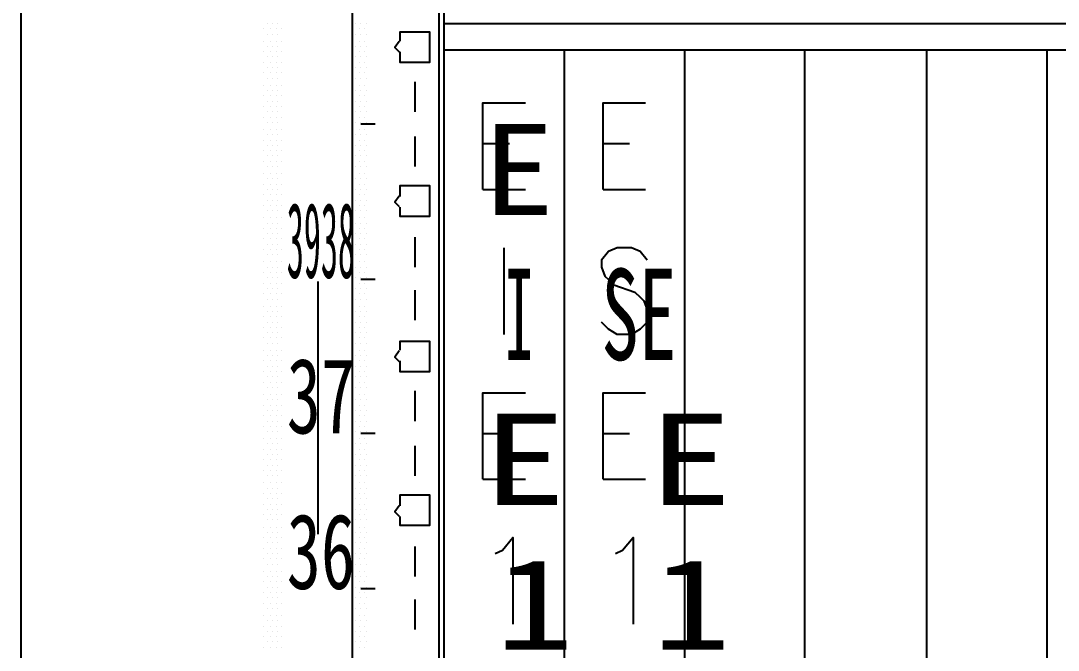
# Model space of a CAD drawing. Header units: metres. Extents: x 17 to 1264, y 17 to 859.
# Drawn here: x 87.8 to 172.3, y 569 to 620.3 of the extents above; entities that cross this region are included whole.
import ezdxf

# ---------------------------------------------------------------- set-up
doc = ezdxf.new("R2010")
doc.units = ezdxf.units.M
for name, color, linetype in [('LINES', 7, 'Continuous'), ('POLYLINES', 4, 'Continuous'), ('RECTS', 7, 'Continuous'), ('TEXTS', 3, 'Continuous')]:
    doc.layers.add(name, color=color, linetype=linetype)

msp = doc.modelspace()

# ---------------------------------------------------------------- linework, layer by layer
at = {"layer": 'LINES'}
for p, q in [((87.762, 830.448), (87.762, 45.216)), ((87.762, 830.448), (87.762, 45.216)), ((122.25, 132.48), (122.25, 727.92)), ((107.562, 619.632), (107.562, 619.632)), ((107.85, 620.064), (107.85, 620.064)), ((108.138, 619.632), (108.138, 619.632)), ((108.282, 620.064), (108.282, 620.064)), ((108.57, 619.632), (108.57, 619.632)), ((108.714, 620.064), (108.714, 620.064)), ((109.002, 619.632), (109.002, 619.632)), ((114.762, 619.632), (114.762, 619.632)), ((115.05, 620.064), (115.05, 620.064)), ((115.338, 619.632), (115.338, 619.632)), ((115.482, 620.064), (115.482, 620.064)), ((115.77, 619.632), (115.77, 619.632)), ((115.914, 620.064), (115.914, 620.064)), ((107.85, 619.2), (107.85, 619.2)), ((108.282, 619.2), (108.282, 619.2)), ((108.714, 619.2), (108.714, 619.2)), ((115.05, 619.2), (115.05, 619.2)), ((115.482, 619.2), (115.482, 619.2)), ((115.914, 619.2), (115.914, 619.2)), ((107.562, 618.624), (107.562, 618.624)), ((107.85, 618.192), (107.85, 618.192)), ((108.138, 618.624), (108.138, 618.624)), ((108.282, 618.192), (108.282, 618.192)), ((108.57, 618.624), (108.57, 618.624)), ((108.714, 618.192), (108.714, 618.192)), ((109.002, 618.624), (109.002, 618.624)), ((114.762, 618.624), (114.762, 618.624)), ((115.05, 618.192), (115.05, 618.192)), ((115.338, 618.624), (115.338, 618.624)), ((115.482, 618.192), (115.482, 618.192)), ((115.77, 618.624), (115.77, 618.624)), ((115.914, 618.192), (115.914, 618.192)), ((107.562, 617.76), (107.562, 617.76)), ((107.85, 617.328), (107.85, 617.328)), ((108.138, 617.76), (108.138, 617.76)), ((108.282, 617.328), (108.282, 617.328)), ((108.57, 617.76), (108.57, 617.76)), ((108.714, 617.328), (108.714, 617.328)), ((109.002, 617.76), (109.002, 617.76)), ((114.762, 617.76), (114.762, 617.76)), ((115.05, 617.328), (115.05, 617.328)), ((115.338, 617.76), (115.338, 617.76)), ((115.482, 617.328), (115.482, 617.328)), ((115.77, 617.76), (115.77, 617.76)), ((115.914, 617.328), (115.914, 617.328)), ((107.562, 616.896), (107.562, 616.896)), ((107.85, 616.464), (107.85, 616.464)), ((108.138, 616.896), (108.138, 616.896)), ((108.282, 616.464), (108.282, 616.464)), ((108.57, 616.896), (108.57, 616.896)), ((108.714, 616.464), (108.714, 616.464)), ((109.002, 616.896), (109.002, 616.896)), ((114.762, 616.896), (114.762, 616.896)), ((115.05, 616.464), (115.05, 616.464)), ((115.338, 616.896), (115.338, 616.896)), ((115.482, 616.464), (115.482, 616.464)), ((115.77, 616.896), (115.77, 616.896)), ((115.914, 616.464), (115.914, 616.464)), ((107.562, 616.032), (107.562, 616.032)), ((107.85, 615.6), (107.85, 615.6)), ((108.138, 616.032), (108.138, 616.032)), ((108.282, 615.6), (108.282, 615.6)), ((108.57, 616.032), (108.57, 616.032)), ((108.714, 615.6), (108.714, 615.6)), ((109.002, 616.032), (109.002, 616.032)), ((114.762, 616.032), (114.762, 616.032)), ((115.05, 615.6), (115.05, 615.6)), ((115.338, 616.032), (115.338, 616.032)), ((115.482, 615.6), (115.482, 615.6)), ((115.77, 616.032), (115.77, 616.032)), ((115.914, 615.6), (115.914, 615.6)), ((107.562, 615.024), (107.562, 615.024)), ((107.85, 614.592), (107.85, 614.592)), ((108.138, 615.024), (108.138, 615.024)), ((108.282, 614.592), (108.282, 614.592)), ((108.57, 615.024), (108.57, 615.024)), ((108.714, 614.592), (108.714, 614.592)), ((109.002, 615.024), (109.002, 615.024)), ((114.762, 615.024), (114.762, 615.024)), ((115.05, 614.592), (115.05, 614.592)), ((115.338, 615.024), (115.338, 615.024)), ((115.482, 614.592), (115.482, 614.592)), ((115.77, 615.024), (115.77, 615.024)), ((115.914, 614.592), (115.914, 614.592)), ((119.874, 615.312), (119.874, 612.864)), ((107.562, 614.16), (107.562, 614.16)), ((107.85, 613.728), (107.85, 613.728)), ((108.138, 614.16), (108.138, 614.16)), ((108.282, 613.728), (108.282, 613.728)), ((108.57, 614.16), (108.57, 614.16)), ((108.714, 613.728), (108.714, 613.728)), ((109.002, 614.16), (109.002, 614.16)), ((114.762, 614.16), (114.762, 614.16)), ((115.05, 613.728), (115.05, 613.728)), ((115.338, 614.16), (115.338, 614.16)), ((115.482, 613.728), (115.482, 613.728)), ((115.77, 614.16), (115.77, 614.16)), ((115.914, 613.728), (115.914, 613.728)), ((107.562, 613.296), (107.562, 613.296)), ((107.85, 612.864), (107.85, 612.864)), ((108.138, 613.296), (108.138, 613.296)), ((108.282, 612.864), (108.282, 612.864)), ((108.57, 613.296), (108.57, 613.296)), ((108.714, 612.864), (108.714, 612.864)), ((109.002, 613.296), (109.002, 613.296)), ((114.762, 613.296), (114.762, 613.296)), ((115.05, 612.864), (115.05, 612.864)), ((115.338, 613.296), (115.338, 613.296)), ((115.482, 612.864), (115.482, 612.864)), ((115.77, 613.296), (115.77, 613.296)), ((115.914, 612.864), (115.914, 612.864)), ((107.562, 612.432), (107.562, 612.432)), ((107.85, 612), (107.85, 612)), ((108.138, 612.432), (108.138, 612.432)), ((108.282, 612), (108.282, 612)), ((108.57, 612.432), (108.57, 612.432)), ((108.714, 612), (108.714, 612)), ((109.002, 612.432), (109.002, 612.432)), ((114.762, 612.432), (114.762, 612.432)), ((115.05, 612), (115.05, 612)), ((115.338, 612.432), (115.338, 612.432)), ((115.482, 612), (115.482, 612)), ((115.77, 612.432), (115.77, 612.432)), ((115.914, 612), (115.914, 612)), ((107.562, 611.424), (107.562, 611.424)), ((108.138, 611.424), (108.138, 611.424)), ((108.57, 611.424), (108.57, 611.424)), ((109.002, 611.424), (109.002, 611.424)), ((114.762, 611.424), (114.762, 611.424)), ((115.338, 611.424), (115.338, 611.424)), ((116.634, 611.856), (115.482, 611.856)), ((116.634, 611.856), (115.482, 611.856)), ((116.634, 611.856), (115.482, 611.856)), ((116.634, 611.856), (115.482, 611.856)), ((115.77, 611.424), (115.77, 611.424)), ((107.562, 610.56), (107.562, 610.56)), ((107.85, 610.992), (107.85, 610.992)), ((108.138, 610.56), (108.138, 610.56)), ((108.282, 610.992), (108.282, 610.992)), ((108.57, 610.56), (108.57, 610.56)), ((108.714, 610.992), (108.714, 610.992)), ((109.002, 610.56), (109.002, 610.56)), ((114.762, 610.56), (114.762, 610.56)), ((115.05, 610.992), (115.05, 610.992)), ((115.338, 610.56), (115.338, 610.56)), ((115.482, 610.992), (115.482, 610.992)), ((115.77, 610.56), (115.77, 610.56)), ((115.914, 610.992), (115.914, 610.992)), ((119.874, 610.848), (119.874, 608.4)), ((107.562, 609.696), (107.562, 609.696)), ((107.85, 610.128), (107.85, 610.128)), ((108.138, 609.696), (108.138, 609.696)), ((108.282, 610.128), (108.282, 610.128)), ((108.57, 609.696), (108.57, 609.696)), ((108.714, 610.128), (108.714, 610.128)), ((109.002, 609.696), (109.002, 609.696)), ((114.762, 609.696), (114.762, 609.696)), ((115.05, 610.128), (115.05, 610.128)), ((115.338, 609.696), (115.338, 609.696)), ((115.482, 610.128), (115.482, 610.128)), ((115.77, 609.696), (115.77, 609.696)), ((115.914, 610.128), (115.914, 610.128)), ((125.418, 610.272), (127.578, 610.272)), ((135.21, 610.272), (137.37, 610.272)), ((107.562, 608.832), (107.562, 608.832)), ((107.85, 609.264), (107.85, 609.264)), ((108.138, 608.832), (108.138, 608.832)), ((108.282, 609.264), (108.282, 609.264)), ((108.57, 608.832), (108.57, 608.832)), ((108.714, 609.264), (108.714, 609.264)), ((109.002, 608.832), (109.002, 608.832)), ((114.762, 608.832), (114.762, 608.832)), ((115.05, 609.264), (115.05, 609.264)), ((115.338, 608.832), (115.338, 608.832)), ((115.482, 609.264), (115.482, 609.264)), ((115.77, 608.832), (115.77, 608.832)), ((115.914, 609.264), (115.914, 609.264)), ((107.562, 607.824), (107.562, 607.824)), ((107.85, 608.4), (107.85, 608.4)), ((108.138, 607.824), (108.138, 607.824)), ((108.282, 608.4), (108.282, 608.4)), ((108.57, 607.824), (108.57, 607.824)), ((108.714, 608.4), (108.714, 608.4)), ((109.002, 607.824), (109.002, 607.824)), ((114.762, 607.824), (114.762, 607.824)), ((115.05, 608.4), (115.05, 608.4)), ((115.338, 607.824), (115.338, 607.824)), ((115.482, 608.4), (115.482, 608.4)), ((115.77, 607.824), (115.77, 607.824)), ((115.914, 608.4), (115.914, 608.4)), ((107.562, 606.96), (107.562, 606.96)), ((107.85, 607.392), (107.85, 607.392)), ((108.138, 606.96), (108.138, 606.96)), ((108.282, 607.392), (108.282, 607.392)), ((108.57, 606.96), (108.57, 606.96)), ((108.714, 607.392), (108.714, 607.392)), ((109.002, 606.96), (109.002, 606.96)), ((114.762, 606.96), (114.762, 606.96)), ((115.05, 607.392), (115.05, 607.392)), ((115.338, 606.96), (115.338, 606.96)), ((115.482, 607.392), (115.482, 607.392)), ((115.77, 606.96), (115.77, 606.96)), ((115.914, 607.392), (115.914, 607.392)), ((107.562, 606.096), (107.562, 606.096)), ((107.85, 606.528), (107.85, 606.528)), ((108.138, 606.096), (108.138, 606.096)), ((108.282, 606.528), (108.282, 606.528)), ((108.57, 606.096), (108.57, 606.096)), ((108.714, 606.528), (108.714, 606.528)), ((109.002, 606.096), (109.002, 606.096)), ((114.762, 606.096), (114.762, 606.096)), ((115.05, 606.528), (115.05, 606.528)), ((115.338, 606.096), (115.338, 606.096)), ((115.482, 606.528), (115.482, 606.528)), ((115.77, 606.096), (115.77, 606.096)), ((115.914, 606.528), (115.914, 606.528)), ((125.418, 606.528), (128.874, 606.528)), ((135.21, 606.528), (138.666, 606.528)), ((107.562, 605.232), (107.562, 605.232)), ((107.85, 605.664), (107.85, 605.664)), ((108.138, 605.232), (108.138, 605.232)), ((108.282, 605.664), (108.282, 605.664)), ((108.57, 605.232), (108.57, 605.232)), ((108.714, 605.664), (108.714, 605.664)), ((109.002, 605.232), (109.002, 605.232)), ((114.762, 605.232), (114.762, 605.232)), ((115.05, 605.664), (115.05, 605.664)), ((115.338, 605.232), (115.338, 605.232)), ((115.482, 605.664), (115.482, 605.664)), ((115.77, 605.232), (115.77, 605.232)), ((115.914, 605.664), (115.914, 605.664)), ((107.85, 604.8), (107.85, 604.8)), ((108.282, 604.8), (108.282, 604.8)), ((108.714, 604.8), (108.714, 604.8)), ((115.05, 604.8), (115.05, 604.8)), ((115.482, 604.8), (115.482, 604.8)), ((115.914, 604.8), (115.914, 604.8)), ((107.562, 604.224), (107.562, 604.224)), ((107.85, 603.792), (107.85, 603.792)), ((108.138, 604.224), (108.138, 604.224)), ((108.282, 603.792), (108.282, 603.792)), ((108.57, 604.224), (108.57, 604.224)), ((108.714, 603.792), (108.714, 603.792)), ((109.002, 604.224), (109.002, 604.224)), ((114.762, 604.224), (114.762, 604.224)), ((115.05, 603.792), (115.05, 603.792)), ((115.338, 604.224), (115.338, 604.224)), ((115.482, 603.792), (115.482, 603.792)), ((115.77, 604.224), (115.77, 604.224)), ((115.914, 603.792), (115.914, 603.792)), ((107.562, 603.36), (107.562, 603.36)), ((107.85, 602.928), (107.85, 602.928)), ((108.138, 603.36), (108.138, 603.36)), ((108.282, 602.928), (108.282, 602.928)), ((108.57, 603.36), (108.57, 603.36)), ((108.714, 602.928), (108.714, 602.928)), ((109.002, 603.36), (109.002, 603.36)), ((114.762, 603.36), (114.762, 603.36)), ((115.05, 602.928), (115.05, 602.928)), ((115.338, 603.36), (115.338, 603.36)), ((115.482, 602.928), (115.482, 602.928)), ((115.77, 603.36), (115.77, 603.36)), ((115.914, 602.928), (115.914, 602.928)), ((107.562, 602.496), (107.562, 602.496)), ((107.85, 602.064), (107.85, 602.064)), ((108.138, 602.496), (108.138, 602.496)), ((108.282, 602.064), (108.282, 602.064)), ((108.57, 602.496), (108.57, 602.496)), ((108.714, 602.064), (108.714, 602.064)), ((109.002, 602.496), (109.002, 602.496)), ((114.762, 602.496), (114.762, 602.496)), ((115.05, 602.064), (115.05, 602.064)), ((115.338, 602.496), (115.338, 602.496)), ((115.482, 602.064), (115.482, 602.064)), ((115.77, 602.496), (115.77, 602.496)), ((115.914, 602.064), (115.914, 602.064)), ((119.874, 602.64), (119.874, 600.192)), ((107.562, 601.632), (107.562, 601.632)), ((107.85, 601.2), (107.85, 601.2)), ((108.138, 601.632), (108.138, 601.632)), ((108.282, 601.2), (108.282, 601.2)), ((108.57, 601.632), (108.57, 601.632)), ((108.714, 601.2), (108.714, 601.2)), ((109.002, 601.632), (109.002, 601.632)), ((114.762, 601.632), (114.762, 601.632)), ((115.05, 601.2), (115.05, 601.2)), ((115.338, 601.632), (115.338, 601.632)), ((115.482, 601.2), (115.482, 601.2)), ((115.77, 601.632), (115.77, 601.632)), ((115.914, 601.2), (115.914, 601.2)), ((127.146, 594.72), (127.146, 601.776)), ((107.562, 600.624), (107.562, 600.624)), ((107.85, 600.192), (107.85, 600.192)), ((108.138, 600.624), (108.138, 600.624)), ((108.282, 600.192), (108.282, 600.192)), ((108.57, 600.624), (108.57, 600.624)), ((108.714, 600.192), (108.714, 600.192)), ((109.002, 600.624), (109.002, 600.624)), ((114.762, 600.624), (114.762, 600.624)), ((115.05, 600.192), (115.05, 600.192)), ((115.338, 600.624), (115.338, 600.624)), ((115.482, 600.192), (115.482, 600.192)), ((115.77, 600.624), (115.77, 600.624)), ((115.914, 600.192), (115.914, 600.192)), ((107.562, 599.76), (107.562, 599.76)), ((107.85, 599.328), (107.85, 599.328)), ((108.138, 599.76), (108.138, 599.76)), ((108.282, 599.328), (108.282, 599.328)), ((108.57, 599.76), (108.57, 599.76)), ((108.714, 599.328), (108.714, 599.328)), ((109.002, 599.76), (109.002, 599.76)), ((114.762, 599.76), (114.762, 599.76)), ((115.05, 599.328), (115.05, 599.328)), ((115.338, 599.76), (115.338, 599.76)), ((115.482, 599.328), (115.482, 599.328)), ((115.77, 599.76), (115.77, 599.76)), ((115.914, 599.328), (115.914, 599.328)), ((107.562, 598.896), (107.562, 598.896)), ((107.85, 598.464), (107.85, 598.464)), ((108.138, 598.896), (108.138, 598.896)), ((108.282, 598.464), (108.282, 598.464)), ((108.57, 598.896), (108.57, 598.896)), ((108.714, 598.464), (108.714, 598.464)), ((109.002, 598.896), (109.002, 598.896)), ((111.954, 599.04), (111.954, 578.448)), ((114.762, 598.896), (114.762, 598.896)), ((115.05, 598.464), (115.05, 598.464)), ((115.338, 598.896), (115.338, 598.896)), ((116.634, 599.184), (115.482, 599.184)), ((116.634, 599.184), (115.482, 599.184)), ((116.634, 599.184), (115.482, 599.184)), ((116.634, 599.184), (115.482, 599.184)), ((115.482, 598.464), (115.482, 598.464)), ((115.77, 598.896), (115.77, 598.896)), ((115.914, 598.464), (115.914, 598.464)), ((107.562, 598.032), (107.562, 598.032)), ((108.138, 598.032), (108.138, 598.032)), ((108.57, 598.032), (108.57, 598.032)), ((109.002, 598.032), (109.002, 598.032)), ((114.762, 598.032), (114.762, 598.032)), ((115.338, 598.032), (115.338, 598.032)), ((115.77, 598.032), (115.77, 598.032)), ((119.874, 598.32), (119.874, 595.872)), ((107.562, 597.024), (107.562, 597.024)), ((107.85, 597.6), (107.85, 597.6)), ((108.138, 597.024), (108.138, 597.024)), ((108.282, 597.6), (108.282, 597.6)), ((108.57, 597.024), (108.57, 597.024)), ((108.714, 597.6), (108.714, 597.6)), ((109.002, 597.024), (109.002, 597.024)), ((114.762, 597.024), (114.762, 597.024)), ((115.05, 597.6), (115.05, 597.6)), ((115.338, 597.024), (115.338, 597.024)), ((115.482, 597.6), (115.482, 597.6)), ((115.77, 597.024), (115.77, 597.024)), ((115.914, 597.6), (115.914, 597.6)), ((107.562, 596.16), (107.562, 596.16)), ((107.85, 596.592), (107.85, 596.592)), ((108.138, 596.16), (108.138, 596.16)), ((108.282, 596.592), (108.282, 596.592)), ((108.57, 596.16), (108.57, 596.16)), ((108.714, 596.592), (108.714, 596.592)), ((109.002, 596.16), (109.002, 596.16)), ((114.762, 596.16), (114.762, 596.16)), ((115.05, 596.592), (115.05, 596.592)), ((115.338, 596.16), (115.338, 596.16)), ((115.482, 596.592), (115.482, 596.592)), ((115.77, 596.16), (115.77, 596.16)), ((115.914, 596.592), (115.914, 596.592)), ((107.562, 595.296), (107.562, 595.296)), ((107.85, 595.728), (107.85, 595.728)), ((108.138, 595.296), (108.138, 595.296)), ((108.282, 595.728), (108.282, 595.728)), ((108.57, 595.296), (108.57, 595.296)), ((108.714, 595.728), (108.714, 595.728)), ((109.002, 595.296), (109.002, 595.296)), ((114.762, 595.296), (114.762, 595.296)), ((115.05, 595.728), (115.05, 595.728)), ((115.338, 595.296), (115.338, 595.296)), ((115.482, 595.728), (115.482, 595.728)), ((115.77, 595.296), (115.77, 595.296)), ((115.914, 595.728), (115.914, 595.728)), ((107.562, 594.432), (107.562, 594.432)), ((107.85, 594.864), (107.85, 594.864)), ((108.138, 594.432), (108.138, 594.432)), ((108.282, 594.864), (108.282, 594.864)), ((108.57, 594.432), (108.57, 594.432)), ((108.714, 594.864), (108.714, 594.864)), ((109.002, 594.432), (109.002, 594.432)), ((114.762, 594.432), (114.762, 594.432)), ((115.05, 594.864), (115.05, 594.864)), ((115.338, 594.432), (115.338, 594.432)), ((115.482, 594.864), (115.482, 594.864)), ((115.77, 594.432), (115.77, 594.432)), ((115.914, 594.864), (115.914, 594.864)), ((107.562, 593.424), (107.562, 593.424)), ((107.85, 594), (107.85, 594)), ((108.138, 593.424), (108.138, 593.424)), ((108.282, 594), (108.282, 594)), ((108.57, 593.424), (108.57, 593.424)), ((108.714, 594), (108.714, 594)), ((109.002, 593.424), (109.002, 593.424)), ((114.762, 593.424), (114.762, 593.424)), ((115.05, 594), (115.05, 594)), ((115.338, 593.424), (115.338, 593.424)), ((115.482, 594), (115.482, 594)), ((115.77, 593.424), (115.77, 593.424)), ((115.914, 594), (115.914, 594)), ((107.562, 592.56), (107.562, 592.56)), ((107.85, 592.992), (107.85, 592.992)), ((108.138, 592.56), (108.138, 592.56)), ((108.282, 592.992), (108.282, 592.992)), ((108.57, 592.56), (108.57, 592.56)), ((108.714, 592.992), (108.714, 592.992)), ((109.002, 592.56), (109.002, 592.56)), ((114.762, 592.56), (114.762, 592.56)), ((115.05, 592.992), (115.05, 592.992)), ((115.338, 592.56), (115.338, 592.56)), ((115.482, 592.992), (115.482, 592.992)), ((115.77, 592.56), (115.77, 592.56)), ((115.914, 592.992), (115.914, 592.992)), ((107.85, 592.128), (107.85, 592.128)), ((108.282, 592.128), (108.282, 592.128)), ((108.714, 592.128), (108.714, 592.128)), ((115.05, 592.128), (115.05, 592.128)), ((115.482, 592.128), (115.482, 592.128)), ((115.914, 592.128), (115.914, 592.128)), ((107.562, 591.696), (107.562, 591.696)), ((107.85, 591.264), (107.85, 591.264)), ((108.138, 591.696), (108.138, 591.696)), ((108.282, 591.264), (108.282, 591.264)), ((108.57, 591.696), (108.57, 591.696)), ((108.714, 591.264), (108.714, 591.264)), ((109.002, 591.696), (109.002, 591.696)), ((114.762, 591.696), (114.762, 591.696)), ((115.05, 591.264), (115.05, 591.264)), ((115.338, 591.696), (115.338, 591.696)), ((115.482, 591.264), (115.482, 591.264)), ((115.77, 591.696), (115.77, 591.696)), ((115.914, 591.264), (115.914, 591.264)), ((107.562, 590.832), (107.562, 590.832)), ((107.85, 590.4), (107.85, 590.4)), ((108.138, 590.832), (108.138, 590.832)), ((108.282, 590.4), (108.282, 590.4)), ((108.57, 590.832), (108.57, 590.832)), ((108.714, 590.4), (108.714, 590.4)), ((109.002, 590.832), (109.002, 590.832)), ((114.762, 590.832), (114.762, 590.832)), ((115.05, 590.4), (115.05, 590.4)), ((115.338, 590.832), (115.338, 590.832)), ((115.482, 590.4), (115.482, 590.4)), ((115.77, 590.832), (115.77, 590.832)), ((115.914, 590.4), (115.914, 590.4)), ((119.874, 590.112), (119.874, 587.664)), ((107.562, 589.824), (107.562, 589.824)), ((107.85, 589.392), (107.85, 589.392)), ((108.138, 589.824), (108.138, 589.824)), ((108.282, 589.392), (108.282, 589.392)), ((108.57, 589.824), (108.57, 589.824)), ((108.714, 589.392), (108.714, 589.392)), ((109.002, 589.824), (109.002, 589.824)), ((114.762, 589.824), (114.762, 589.824)), ((115.05, 589.392), (115.05, 589.392)), ((115.338, 589.824), (115.338, 589.824)), ((115.482, 589.392), (115.482, 589.392)), ((115.77, 589.824), (115.77, 589.824)), ((115.914, 589.392), (115.914, 589.392)), ((107.562, 588.96), (107.562, 588.96)), ((107.85, 588.528), (107.85, 588.528)), ((108.138, 588.96), (108.138, 588.96)), ((108.282, 588.528), (108.282, 588.528)), ((108.57, 588.96), (108.57, 588.96)), ((108.714, 588.528), (108.714, 588.528)), ((109.002, 588.96), (109.002, 588.96)), ((114.762, 588.96), (114.762, 588.96)), ((115.05, 588.528), (115.05, 588.528)), ((115.338, 588.96), (115.338, 588.96)), ((115.482, 588.528), (115.482, 588.528)), ((115.77, 588.96), (115.77, 588.96)), ((115.914, 588.528), (115.914, 588.528)), ((107.562, 588.096), (107.562, 588.096)), ((107.85, 587.664), (107.85, 587.664)), ((108.138, 588.096), (108.138, 588.096)), ((108.282, 587.664), (108.282, 587.664)), ((108.57, 588.096), (108.57, 588.096)), ((108.714, 587.664), (108.714, 587.664)), ((109.002, 588.096), (109.002, 588.096)), ((114.762, 588.096), (114.762, 588.096)), ((115.05, 587.664), (115.05, 587.664)), ((115.338, 588.096), (115.338, 588.096)), ((115.482, 587.664), (115.482, 587.664)), ((115.77, 588.096), (115.77, 588.096)), ((115.914, 587.664), (115.914, 587.664)), ((107.562, 587.232), (107.562, 587.232)), ((107.85, 586.8), (107.85, 586.8)), ((108.138, 587.232), (108.138, 587.232)), ((108.282, 586.8), (108.282, 586.8)), ((108.57, 587.232), (108.57, 587.232)), ((108.714, 586.8), (108.714, 586.8)), ((109.002, 587.232), (109.002, 587.232)), ((114.762, 587.232), (114.762, 587.232)), ((115.05, 586.8), (115.05, 586.8)), ((115.338, 587.232), (115.338, 587.232)), ((115.482, 586.8), (115.482, 586.8)), ((116.634, 586.656), (115.482, 586.656)), ((116.634, 586.656), (115.482, 586.656)), ((116.634, 586.656), (115.482, 586.656)), ((116.634, 586.656), (115.482, 586.656)), ((115.77, 587.232), (115.77, 587.232)), ((115.914, 586.8), (115.914, 586.8)), ((125.418, 586.656), (127.578, 586.656)), ((135.21, 586.656), (137.37, 586.656)), ((107.562, 586.224), (107.562, 586.224)), ((107.85, 585.792), (107.85, 585.792)), ((108.138, 586.224), (108.138, 586.224)), ((108.282, 585.792), (108.282, 585.792)), ((108.57, 586.224), (108.57, 586.224)), ((108.714, 585.792), (108.714, 585.792)), ((109.002, 586.224), (109.002, 586.224)), ((114.762, 586.224), (114.762, 586.224)), ((115.05, 585.792), (115.05, 585.792)), ((115.338, 586.224), (115.338, 586.224)), ((115.482, 585.792), (115.482, 585.792)), ((115.77, 586.224), (115.77, 586.224)), ((115.914, 585.792), (115.914, 585.792)), ((107.562, 585.36), (107.562, 585.36)), ((108.138, 585.36), (108.138, 585.36)), ((108.57, 585.36), (108.57, 585.36)), ((109.002, 585.36), (109.002, 585.36)), ((114.762, 585.36), (114.762, 585.36)), ((115.338, 585.36), (115.338, 585.36)), ((115.77, 585.36), (115.77, 585.36)), ((119.874, 585.648), (119.874, 583.2)), ((107.562, 584.496), (107.562, 584.496)), ((107.85, 584.928), (107.85, 584.928)), ((108.138, 584.496), (108.138, 584.496)), ((108.282, 584.928), (108.282, 584.928)), ((108.57, 584.496), (108.57, 584.496)), ((108.714, 584.928), (108.714, 584.928)), ((109.002, 584.496), (109.002, 584.496)), ((114.762, 584.496), (114.762, 584.496)), ((115.05, 584.928), (115.05, 584.928)), ((115.338, 584.496), (115.338, 584.496)), ((115.482, 584.928), (115.482, 584.928)), ((115.77, 584.496), (115.77, 584.496)), ((115.914, 584.928), (115.914, 584.928)), ((107.562, 583.632), (107.562, 583.632)), ((107.85, 584.064), (107.85, 584.064)), ((108.138, 583.632), (108.138, 583.632)), ((108.282, 584.064), (108.282, 584.064)), ((108.57, 583.632), (108.57, 583.632)), ((108.714, 584.064), (108.714, 584.064)), ((109.002, 583.632), (109.002, 583.632)), ((114.762, 583.632), (114.762, 583.632)), ((115.05, 584.064), (115.05, 584.064)), ((115.338, 583.632), (115.338, 583.632)), ((115.482, 584.064), (115.482, 584.064)), ((115.77, 583.632), (115.77, 583.632)), ((115.914, 584.064), (115.914, 584.064)), ((107.562, 582.624), (107.562, 582.624)), ((107.85, 583.2), (107.85, 583.2)), ((108.138, 582.624), (108.138, 582.624)), ((108.282, 583.2), (108.282, 583.2)), ((108.57, 582.624), (108.57, 582.624)), ((108.714, 583.2), (108.714, 583.2)), ((109.002, 582.624), (109.002, 582.624)), ((114.762, 582.624), (114.762, 582.624)), ((115.05, 583.2), (115.05, 583.2)), ((115.338, 582.624), (115.338, 582.624)), ((115.482, 583.2), (115.482, 583.2)), ((115.77, 582.624), (115.77, 582.624)), ((115.914, 583.2), (115.914, 583.2)), ((125.418, 582.912), (128.874, 582.912)), ((135.21, 582.912), (138.666, 582.912)), ((107.562, 581.76), (107.562, 581.76)), ((107.85, 582.192), (107.85, 582.192)), ((108.138, 581.76), (108.138, 581.76)), ((108.282, 582.192), (108.282, 582.192)), ((108.57, 581.76), (108.57, 581.76)), ((108.714, 582.192), (108.714, 582.192)), ((109.002, 581.76), (109.002, 581.76)), ((114.762, 581.76), (114.762, 581.76)), ((115.05, 582.192), (115.05, 582.192)), ((115.338, 581.76), (115.338, 581.76)), ((115.482, 582.192), (115.482, 582.192)), ((115.77, 581.76), (115.77, 581.76)), ((115.914, 582.192), (115.914, 582.192)), ((107.562, 580.896), (107.562, 580.896)), ((107.85, 581.328), (107.85, 581.328)), ((108.138, 580.896), (108.138, 580.896)), ((108.282, 581.328), (108.282, 581.328)), ((108.57, 580.896), (108.57, 580.896)), ((108.714, 581.328), (108.714, 581.328)), ((109.002, 580.896), (109.002, 580.896)), ((114.762, 580.896), (114.762, 580.896)), ((115.05, 581.328), (115.05, 581.328)), ((115.338, 580.896), (115.338, 580.896)), ((115.482, 581.328), (115.482, 581.328)), ((115.77, 580.896), (115.77, 580.896)), ((115.914, 581.328), (115.914, 581.328)), ((107.562, 580.032), (107.562, 580.032)), ((107.85, 580.464), (107.85, 580.464)), ((108.138, 580.032), (108.138, 580.032)), ((108.282, 580.464), (108.282, 580.464)), ((108.57, 580.032), (108.57, 580.032)), ((108.714, 580.464), (108.714, 580.464)), ((109.002, 580.032), (109.002, 580.032)), ((114.762, 580.032), (114.762, 580.032)), ((115.05, 580.464), (115.05, 580.464)), ((115.338, 580.032), (115.338, 580.032)), ((115.482, 580.464), (115.482, 580.464)), ((115.77, 580.032), (115.77, 580.032)), ((115.914, 580.464), (115.914, 580.464)), ((107.562, 579.024), (107.562, 579.024)), ((107.85, 579.6), (107.85, 579.6)), ((108.138, 579.024), (108.138, 579.024)), ((108.282, 579.6), (108.282, 579.6)), ((108.57, 579.024), (108.57, 579.024)), ((108.714, 579.6), (108.714, 579.6)), ((109.002, 579.024), (109.002, 579.024)), ((114.762, 579.024), (114.762, 579.024)), ((115.05, 579.6), (115.05, 579.6)), ((115.338, 579.024), (115.338, 579.024)), ((115.482, 579.6), (115.482, 579.6)), ((115.77, 579.024), (115.77, 579.024)), ((115.914, 579.6), (115.914, 579.6)), ((107.85, 578.592), (107.85, 578.592)), ((108.282, 578.592), (108.282, 578.592)), ((108.714, 578.592), (108.714, 578.592)), ((115.05, 578.592), (115.05, 578.592)), ((115.482, 578.592), (115.482, 578.592)), ((115.914, 578.592), (115.914, 578.592)), ((107.562, 578.16), (107.562, 578.16)), ((107.85, 577.728), (107.85, 577.728)), ((108.138, 578.16), (108.138, 578.16)), ((108.282, 577.728), (108.282, 577.728)), ((108.57, 578.16), (108.57, 578.16)), ((108.714, 577.728), (108.714, 577.728)), ((109.002, 578.16), (109.002, 578.16)), ((114.762, 578.16), (114.762, 578.16)), ((115.05, 577.728), (115.05, 577.728)), ((115.338, 578.16), (115.338, 578.16)), ((115.482, 577.728), (115.482, 577.728)), ((115.77, 578.16), (115.77, 578.16)), ((115.914, 577.728), (115.914, 577.728)), ((119.874, 577.44), (119.874, 574.992)), ((107.562, 577.296), (107.562, 577.296)), ((107.85, 576.864), (107.85, 576.864)), ((108.138, 577.296), (108.138, 577.296)), ((108.282, 576.864), (108.282, 576.864)), ((108.57, 577.296), (108.57, 577.296)), ((108.714, 576.864), (108.714, 576.864)), ((109.002, 577.296), (109.002, 577.296)), ((114.762, 577.296), (114.762, 577.296)), ((115.05, 576.864), (115.05, 576.864)), ((115.338, 577.296), (115.338, 577.296)), ((115.482, 576.864), (115.482, 576.864)), ((115.77, 577.296), (115.77, 577.296)), ((115.914, 576.864), (115.914, 576.864)), ((107.562, 576.432), (107.562, 576.432)), ((107.85, 576), (107.85, 576)), ((108.138, 576.432), (108.138, 576.432)), ((108.282, 576), (108.282, 576)), ((108.57, 576.432), (108.57, 576.432)), ((108.714, 576), (108.714, 576)), ((109.002, 576.432), (109.002, 576.432)), ((114.762, 576.432), (114.762, 576.432)), ((115.05, 576), (115.05, 576)), ((115.338, 576.432), (115.338, 576.432)), ((115.482, 576), (115.482, 576)), ((115.77, 576.432), (115.77, 576.432)), ((115.914, 576), (115.914, 576)), ((107.562, 575.424), (107.562, 575.424)), ((107.85, 574.992), (107.85, 574.992)), ((108.138, 575.424), (108.138, 575.424)), ((108.282, 574.992), (108.282, 574.992)), ((108.57, 575.424), (108.57, 575.424)), ((108.714, 574.992), (108.714, 574.992)), ((109.002, 575.424), (109.002, 575.424)), ((114.762, 575.424), (114.762, 575.424)), ((115.05, 574.992), (115.05, 574.992)), ((115.338, 575.424), (115.338, 575.424)), ((115.482, 574.992), (115.482, 574.992)), ((115.77, 575.424), (115.77, 575.424)), ((115.914, 574.992), (115.914, 574.992)), ((107.562, 574.56), (107.562, 574.56)), ((107.85, 574.128), (107.85, 574.128)), ((108.138, 574.56), (108.138, 574.56)), ((108.282, 574.128), (108.282, 574.128)), ((108.57, 574.56), (108.57, 574.56)), ((108.714, 574.128), (108.714, 574.128)), ((109.002, 574.56), (109.002, 574.56)), ((114.762, 574.56), (114.762, 574.56)), ((115.05, 574.128), (115.05, 574.128)), ((115.338, 574.56), (115.338, 574.56)), ((115.482, 574.128), (115.482, 574.128)), ((116.634, 573.984), (115.482, 573.984)), ((116.634, 573.984), (115.482, 573.984)), ((116.634, 573.984), (115.482, 573.984)), ((116.634, 573.984), (115.482, 573.984)), ((115.77, 574.56), (115.77, 574.56)), ((115.914, 574.128), (115.914, 574.128)), ((107.562, 573.696), (107.562, 573.696)), ((107.85, 573.264), (107.85, 573.264)), ((108.138, 573.696), (108.138, 573.696)), ((108.282, 573.264), (108.282, 573.264)), ((108.57, 573.696), (108.57, 573.696)), ((108.714, 573.264), (108.714, 573.264)), ((109.002, 573.696), (109.002, 573.696)), ((114.762, 573.696), (114.762, 573.696)), ((115.05, 573.264), (115.05, 573.264)), ((115.338, 573.696), (115.338, 573.696)), ((115.482, 573.264), (115.482, 573.264)), ((115.77, 573.696), (115.77, 573.696)), ((115.914, 573.264), (115.914, 573.264)), ((119.874, 573.12), (119.874, 570.672)), ((107.562, 572.832), (107.562, 572.832)), ((107.85, 572.4), (107.85, 572.4)), ((108.138, 572.832), (108.138, 572.832)), ((108.282, 572.4), (108.282, 572.4)), ((108.57, 572.832), (108.57, 572.832)), ((108.714, 572.4), (108.714, 572.4)), ((109.002, 572.832), (109.002, 572.832)), ((114.762, 572.832), (114.762, 572.832)), ((115.05, 572.4), (115.05, 572.4)), ((115.338, 572.832), (115.338, 572.832)), ((115.482, 572.4), (115.482, 572.4)), ((115.77, 572.832), (115.77, 572.832)), ((115.914, 572.4), (115.914, 572.4)), ((107.562, 571.824), (107.562, 571.824)), ((108.138, 571.824), (108.138, 571.824)), ((108.57, 571.824), (108.57, 571.824)), ((109.002, 571.824), (109.002, 571.824)), ((114.762, 571.824), (114.762, 571.824)), ((115.338, 571.824), (115.338, 571.824)), ((115.77, 571.824), (115.77, 571.824)), ((107.562, 570.96), (107.562, 570.96)), ((107.85, 571.392), (107.85, 571.392)), ((108.138, 570.96), (108.138, 570.96)), ((108.282, 571.392), (108.282, 571.392)), ((108.57, 570.96), (108.57, 570.96)), ((108.714, 571.392), (108.714, 571.392)), ((109.002, 570.96), (109.002, 570.96)), ((114.762, 570.96), (114.762, 570.96)), ((115.05, 571.392), (115.05, 571.392)), ((115.338, 570.96), (115.338, 570.96)), ((115.482, 571.392), (115.482, 571.392)), ((115.77, 570.96), (115.77, 570.96)), ((115.914, 571.392), (115.914, 571.392)), ((107.562, 570.096), (107.562, 570.096)), ((107.85, 570.528), (107.85, 570.528)), ((108.138, 570.096), (108.138, 570.096)), ((108.282, 570.528), (108.282, 570.528)), ((108.57, 570.096), (108.57, 570.096)), ((108.714, 570.528), (108.714, 570.528)), ((109.002, 570.096), (109.002, 570.096)), ((114.762, 570.096), (114.762, 570.096)), ((115.05, 570.528), (115.05, 570.528)), ((115.338, 570.096), (115.338, 570.096)), ((115.482, 570.528), (115.482, 570.528)), ((115.77, 570.096), (115.77, 570.096)), ((115.914, 570.528), (115.914, 570.528)), ((107.562, 569.232), (107.562, 569.232)), ((107.85, 569.664), (107.85, 569.664)), ((108.138, 569.232), (108.138, 569.232)), ((108.282, 569.664), (108.282, 569.664)), ((108.57, 569.232), (108.57, 569.232)), ((108.714, 569.664), (108.714, 569.664)), ((109.002, 569.232), (109.002, 569.232)), ((114.762, 569.232), (114.762, 569.232)), ((115.05, 569.664), (115.05, 569.664)), ((115.338, 569.232), (115.338, 569.232)), ((115.482, 569.664), (115.482, 569.664)), ((115.77, 569.232), (115.77, 569.232)), ((115.914, 569.664), (115.914, 569.664))]:
    msp.add_line(p, q, dxfattribs=at)
at = {"layer": 'POLYLINES'}
for points in [[(114.762, 727.92), (114.762, 585.936), (114.762, 132.48)], [(121.818, 710.64), (121.818, 571.536), (121.818, 132.48)], [(118.65, 617.76), (118.65, 616.896), (121.098, 616.896), (121.098, 619.344), (118.65, 619.344), (118.65, 618.624)], [(118.585, 618.6), (118.231, 618.103), (118.585, 617.748)], [(125.418, 606.528), (125.418, 613.584), (128.874, 613.584)], [(135.21, 606.528), (135.21, 613.584), (138.666, 613.584)], [(118.65, 605.088), (118.65, 604.368), (121.098, 604.368), (121.098, 606.816), (118.65, 606.816), (118.65, 605.952)], [(118.585, 605.985), (118.231, 605.488), (118.585, 605.136)], [(138.81, 600.768), (138.234, 601.488), (137.514, 601.776), (136.362, 601.776), (135.642, 601.488), (135.066, 600.768), (135.066, 600.192), (135.354, 599.472), (135.642, 599.184), (136.074, 598.752), (137.802, 598.176), (138.234, 597.744), (138.522, 597.456), (138.81, 596.736), (138.81, 595.728), (138.234, 595.152), (137.514, 594.72), (136.362, 594.72), (135.642, 595.152), (135.066, 595.728)], [(118.65, 592.56), (118.65, 591.696), (121.098, 591.696), (121.098, 594.144), (118.65, 594.144), (118.65, 593.424)], [(118.585, 593.372), (118.231, 592.875), (118.585, 592.521)], [(125.418, 582.912), (125.418, 589.968), (128.874, 589.968)], [(135.21, 582.912), (135.21, 589.968), (138.666, 589.968)], [(118.65, 579.888), (118.65, 579.168), (121.098, 579.168), (121.098, 581.616), (118.65, 581.616), (118.65, 580.752)], [(118.585, 580.758), (118.231, 580.261), (118.585, 579.908)], [(126.426, 576.864), (127.002, 577.152), (127.866, 578.16), (127.866, 571.104)], [(136.218, 576.864), (136.794, 577.152), (137.658, 578.16), (137.658, 571.104)]]:
    msp.add_lwpolyline(points, dxfattribs=at)
at = {"layer": 'RECTS'}
for points in [[(122.25, 620.064), (262.938, 620.064), (262.938, 372.528), (122.25, 372.528)], [(122.25, 617.904), (132.042, 617.904), (132.042, 522.72), (122.25, 522.72)], [(132.042, 617.904), (141.834, 617.904), (141.834, 522.72), (132.042, 522.72)], [(141.834, 617.904), (151.626, 617.904), (151.626, 522.72), (141.834, 522.72)], [(151.626, 617.904), (161.562, 617.904), (161.562, 522.72), (151.626, 522.72)], [(161.562, 617.904), (171.354, 617.904), (171.354, 522.72), (161.562, 522.72)], [(171.354, 617.904), (181.146, 617.904), (181.146, 522.72), (171.354, 522.72)]]:
    msp.add_lwpolyline(points, dxfattribs=at)

# ---------------------------------------------------------------- texts
at = {"layer": 'TEXTS'}
for s, height, width, p in [('E', 7.425, 1.151386, (125.418, 604.449)), ('3938', 6.1343, 0.333333, (109.434, 599.327)), ('SE', 7.425, 0.605992, (135.066, 592.641)), ('I', 7.425, 0.485082, (127.146, 592.641)), ('37', 6.1343, 0.666667, (109.434, 586.655)), ('E E', 7.425, 1.339748, (125.418, 580.833)), ('36', 6.1343, 0.666667, (109.434, 573.983)), ('1 1', 7.425, 1.266917, (126.426, 569.025))]:
    msp.add_text(s, height=height, dxfattribs=dict(at, width=width)).set_placement(p)

doc.saveas('drawing.dxf')
